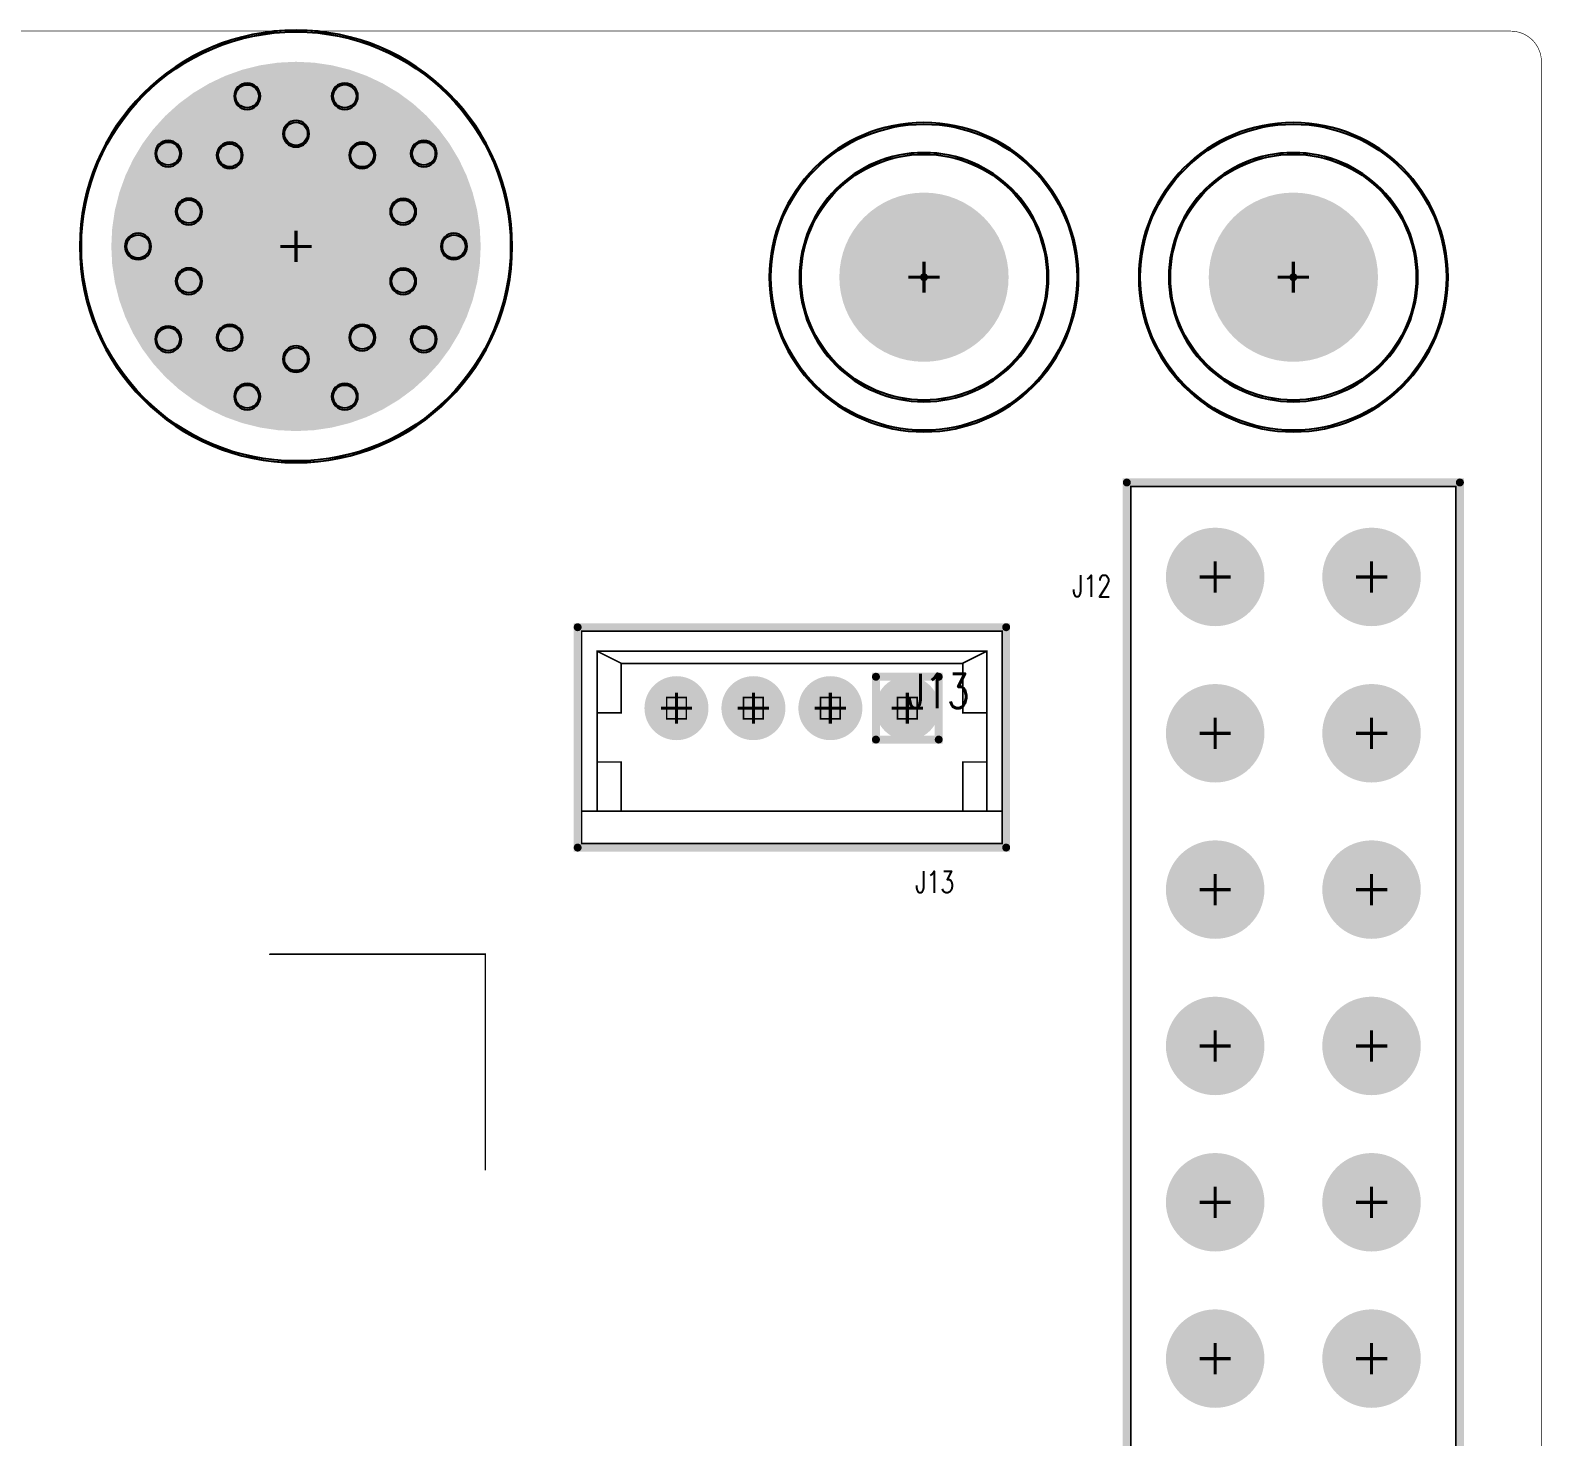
# Model space of a CAD drawing. Extents: x 0 to 100, y -2 to 79.
# Drawn here: x 75.44 to 99.99, y 56.16 to 79.01 of the extents above; entities that cross this region are included whole.
import ezdxf

# ---------------------------------------------------------------- set-up
doc = ezdxf.new("R2010")
doc.units = 0
doc.header["$MEASUREMENT"] = 0
doc.linetypes.add('KEEPOUT_10010100$0', pattern=[2, 1, 1])
doc.layers.get('0').update_dxf_attribs({"linetype": 'CONTINUOUS'})
for name, color, linetype in [('BOARD_OUTLINE_00', 183, 'CONTINUOUS'), ('DRIL_PLTE_THRU_01', 34, 'CONTINUOUS'), ('DRIL_PLTE_THRU_02', 1, 'CONTINUOUS'), ('DRIL_PLTE_THRU_03', 3, 'CONTINUOUS'), ('DRIL_PLTE_THRU_04', 146, 'CONTINUOUS'), ('DRIL_PLTE_THRU_05', 5, 'CONTINUOUS'), ('DRIL_PLTE_THRU_06', 176, 'CONTINUOUS'), ('DRIL_SYMBOL', 183, 'CONTINUOUS'), ('KEEPOUT_-1', 183, 'CONTINUOUS'), ('KEEPOUT_00', 43, 'CONTINUOUS'), ('KEEPOUT_01', 43, 'CONTINUOUS'), ('PADS_BOT', 5, 'CONTINUOUS'), ('PADS_INNER', 43, 'CONTINUOUS'), ('PADS_TOP', 43, 'CONTINUOUS'), ('PART_NAME_01', 130, 'CONTINUOUS'), ('PART_NAME_26', 2, 'CONTINUOUS'), ('PART_TOP_2DLINE_15', 96, 'CONTINUOUS'), ('PART_TOP_2DLINE_26', 2, 'CONTINUOUS')]:
    doc.layers.add(name, color=color, linetype=linetype)
doc.styles.add('W0$03', font='simplex', dxfattribs={"width": 0.75})
doc.styles.add('W0$127', font='simplex', dxfattribs={"width": 0.75})

# ---------------------------------------------------------------- blocks, each defined once
blk = doc.blocks.new('SMOOTH_0$01')
at = {"const_width": 0.005}
blk.add_lwpolyline([(-0.0025, 0, 1), (0.0025, 0, 1)], format="xyb", close=True, dxfattribs=at)
blk = doc.blocks.new('BOARD_462')
at = {"layer": 'BOARD_OUTLINE_00', "const_width": 0.01}
blk.add_lwpolyline([(0, 0.5, 0.48073), (0.5, 0), (99.5, 0, 0.235929), (100, 0.5), (100, 78.5, 0.414214), (99.5, 79), (0.5, 79, 0.414214), (0, 78.5)], format="xyb", close=True, dxfattribs=at)
at = {"layer": 'BOARD_OUTLINE_00'}
blk.add_blockref('SMOOTH_0$01', (100, 78.5), dxfattribs=at)
blk = doc.blocks.new('SMOOTH_0$0254')
at = {"const_width": 0.0127}
blk.add_lwpolyline([(-0.00635, 0, 1), (0.00635, 0, 1)], format="xyb", close=True, dxfattribs=at)
blk = doc.blocks.new('PART_BODY_TOP_432')
at = {"layer": 'PART_TOP_2DLINE_15', "const_width": 0.0254}
blk.add_lwpolyline([(-31.375, -30.4), (-34.875, -30.4), (-34.875, -26.9)], dxfattribs=at)
at = {"layer": 'PART_TOP_2DLINE_15'}
for p in [(-34.875, -26.9), (-34.875, -30.4), (-31.375, -30.4)]:
    blk.add_blockref('SMOOTH_0$0254', p, dxfattribs=at)
blk = doc.blocks.new('SYM_TOP_34')
blk.add_blockref('PART_BODY_TOP_432', (0, 0))
blk = doc.blocks.new('PART_TOP_119')
blk.add_blockref('SYM_TOP_34', (0, 0))
blk = doc.blocks.new('SMOOTH_0$1299993333')
at = {"const_width": 0.065}
blk.add_lwpolyline([(-0.032, 0, 1), (0.032, 0, 1)], format="xyb", close=True, dxfattribs=at)
blk = doc.blocks.new('PART_BODY_TOP_411')
at = {"layer": 'PART_TOP_2DLINE_15', "const_width": 0.0254}
blk.add_lwpolyline([(25.6, 2.64), (25.6, -2.64), (-25.6, -2.64), (-25.6, 2.64)], close=True, dxfattribs=at)
at = {"layer": 'PART_TOP_2DLINE_26', "const_width": 0.13}
blk.add_lwpolyline([(-25.165, -2.705), (25.665, -2.705), (25.665, 2.705), (-25.665, 2.705), (-25.665, -2.205)], close=True, dxfattribs=at)
at = {"layer": 'PART_TOP_2DLINE_15'}
for p in [(25.6, 2.64), (25.6, -2.64)]:
    blk.add_blockref('SMOOTH_0$0254', p, dxfattribs=at)
at = {"layer": 'PART_TOP_2DLINE_26'}
for p in [(25.665, 2.705), (25.665, -2.705)]:
    blk.add_blockref('SMOOTH_0$1299993333', p, dxfattribs=at)
blk = doc.blocks.new('DRIL_SYMBOL_1$1')
at = {"layer": 'DRIL_SYMBOL', "const_width": 0.0508}
for points in [[(0, -0.254), (0, 0.254)], [(-0.254, 0), (0.254, 0)]]:
    blk.add_lwpolyline(points, dxfattribs=at)
blk = doc.blocks.new('DRIL_HOLE_1$1')
at = {"const_width": 0.55}
blk.add_lwpolyline([(-0.275, 0, 1), (0.275, 0, 1)], format="xyb", close=True, dxfattribs=at)
blk.add_blockref('DRIL_SYMBOL_1$1', (0, 0))
blk = doc.blocks.new('PAD_47')
at = {"const_width": 0.8}
blk.add_lwpolyline([(0, -0.4, 1), (0, 0.4, 1)], format="xyb", close=True, dxfattribs=at)
blk = doc.blocks.new('STK_TOP_14')
at = {"layer": 'DRIL_PLTE_THRU_01'}
blk.add_blockref('DRIL_HOLE_1$1', (0, 0), dxfattribs=at)
at = {"layer": 'DRIL_PLTE_THRU_02'}
blk.add_blockref('DRIL_HOLE_1$1', (0, 0), dxfattribs=at)
at = {"layer": 'DRIL_PLTE_THRU_03'}
blk.add_blockref('DRIL_HOLE_1$1', (0, 0), dxfattribs=at)
at = {"layer": 'DRIL_PLTE_THRU_04'}
blk.add_blockref('DRIL_HOLE_1$1', (0, 0), dxfattribs=at)
at = {"layer": 'DRIL_PLTE_THRU_05'}
blk.add_blockref('DRIL_HOLE_1$1', (0, 0), dxfattribs=at)
at = {"layer": 'DRIL_PLTE_THRU_06'}
blk.add_blockref('DRIL_HOLE_1$1', (0, 0), dxfattribs=at)
at = {"layer": 'PADS_BOT', "rotation": 90}
blk.add_blockref('PAD_47', (0, 0), dxfattribs=at)
at = {"layer": 'PADS_INNER', "rotation": 90}
blk.add_blockref('PAD_47', (0, 0), dxfattribs=at)
at = {"layer": 'PADS_TOP', "rotation": 90}
blk.add_blockref('PAD_47', (0, 0), dxfattribs=at)
blk = doc.blocks.new('SYM_TOP_10')
for name, p in [('PART_BODY_TOP_411', (0, 0)), ('STK_TOP_14', (11.43, 1.27)), ('STK_TOP_14', (13.97, 1.27)), ('STK_TOP_14', (16.51, 1.27)), ('STK_TOP_14', (19.05, 1.27)), ('STK_TOP_14', (21.59, 1.27)), ('STK_TOP_14', (24.13, 1.27)), ('STK_TOP_14', (11.43, -1.27)), ('STK_TOP_14', (13.97, -1.27)), ('STK_TOP_14', (16.51, -1.27)), ('STK_TOP_14', (19.05, -1.27)), ('STK_TOP_14', (21.59, -1.27)), ('STK_TOP_14', (24.13, -1.27))]:
    blk.add_blockref(name, p)
blk = doc.blocks.new('PART_TOP_134')
blk.add_blockref('SYM_TOP_10', (0, 0))
at = {"layer": 'PART_NAME_01', "style": 'W0$03', "width": 0.75}
blk.add_text('J12', height=0.35, rotation=270, dxfattribs=at).set_placement((23.808, 3.59))
blk = doc.blocks.new('PART_BODY_TOP_460')
at = {"layer": 'PART_TOP_2DLINE_15'}
for points, const_width in [([(1.54, -2.2), (1.54, 1.25), (-5.29, 1.25), (-5.29, -2.2)], 0.0254), ([(-0.51, 0.51), (0.51, 0.51), (0.51, -0.51), (-0.51, -0.51)], 0.13), ([(-3.91, 0.175), (-3.59, 0.175), (-3.59, -0.175), (-3.91, -0.175)], 0.0254), ([(-2.66, 0.175), (-2.34, 0.175), (-2.34, -0.175), (-2.66, -0.175)], 0.0254), ([(-1.41, 0.175), (-1.09, 0.175), (-1.09, -0.175), (-1.41, -0.175)], 0.0254), ([(-0.16, 0.175), (0.16, 0.175), (0.16, -0.175), (-0.16, -0.175)], 0.0254)]:
    blk.add_lwpolyline(points, close=True, dxfattribs=dict(at, const_width=const_width))
at = {"layer": 'PART_TOP_2DLINE_15', "const_width": 0.0254}
for points in [[(1.29, -0.075), (0.9, -0.075), (0.9, 0.725), (-4.64, 0.725), (-5.04, 0.925)], [(-5.04, -1.675), (-5.04, 0.925), (1.29, 0.925), (1.29, -1.675)], [(-4.65, 0.725), (-4.65, -0.075), (-5.04, -0.075)], [(0.89, 0.725), (1.29, 0.925)], [(-4.65, -1.675), (-4.65, -0.875), (-5.04, -0.875)], [(1.29, -0.875), (0.9, -0.875), (0.9, -1.675)], [(-5.29, -1.675), (1.54, -1.675)]]:
    blk.add_lwpolyline(points, dxfattribs=at)
at = {"layer": 'PART_TOP_2DLINE_26', "const_width": 0.13}
blk.add_lwpolyline([(-5.355, -2.265), (-5.355, 1.315), (1.605, 1.315), (1.605, -2.265)], close=True, dxfattribs=at)
at = {"layer": 'PART_TOP_2DLINE_15'}
for name, p in [('SMOOTH_0$0254', (-5.29, 1.25)), ('SMOOTH_0$0254', (1.54, 1.25)), ('SMOOTH_0$0254', (-5.04, 0.925)), ('SMOOTH_0$0254', (-5.04, 0.925)), ('SMOOTH_0$0254', (-4.65, 0.725)), ('SMOOTH_0$0254', (-4.64, 0.725)), ('SMOOTH_0$0254', (0.89, 0.725)), ('SMOOTH_0$0254', (0.9, 0.725)), ('SMOOTH_0$0254', (1.29, 0.925)), ('SMOOTH_0$0254', (1.29, 0.925)), ('SMOOTH_0$1299993333', (-0.51, 0.51)), ('SMOOTH_0$1299993333', (0.51, 0.51)), ('SMOOTH_0$0254', (-3.91, 0.175)), ('SMOOTH_0$0254', (-3.59, 0.175)), ('SMOOTH_0$0254', (-2.66, 0.175)), ('SMOOTH_0$0254', (-2.34, 0.175)), ('SMOOTH_0$0254', (-1.41, 0.175)), ('SMOOTH_0$0254', (-1.09, 0.175)), ('SMOOTH_0$0254', (-0.16, 0.175)), ('SMOOTH_0$0254', (0.16, 0.175)), ('SMOOTH_0$0254', (-5.04, -0.075)), ('SMOOTH_0$0254', (-4.65, -0.075)), ('SMOOTH_0$0254', (-3.91, -0.175)), ('SMOOTH_0$0254', (-3.59, -0.175)), ('SMOOTH_0$0254', (-2.66, -0.175)), ('SMOOTH_0$0254', (-2.34, -0.175)), ('SMOOTH_0$0254', (-1.41, -0.175)), ('SMOOTH_0$0254', (-1.09, -0.175)), ('SMOOTH_0$0254', (-0.16, -0.175)), ('SMOOTH_0$0254', (0.16, -0.175)), ('SMOOTH_0$0254', (0.9, -0.075)), ('SMOOTH_0$0254', (1.29, -0.075)), ('SMOOTH_0$1299993333', (-0.51, -0.51)), ('SMOOTH_0$1299993333', (0.51, -0.51)), ('SMOOTH_0$0254', (-5.04, -0.875)), ('SMOOTH_0$0254', (-4.65, -0.875)), ('SMOOTH_0$0254', (0.9, -0.875)), ('SMOOTH_0$0254', (1.29, -0.875)), ('SMOOTH_0$0254', (-5.29, -1.675)), ('SMOOTH_0$0254', (-5.04, -1.675)), ('SMOOTH_0$0254', (-4.65, -1.675)), ('SMOOTH_0$0254', (0.9, -1.675)), ('SMOOTH_0$0254', (1.29, -1.675)), ('SMOOTH_0$0254', (1.54, -1.675)), ('SMOOTH_0$0254', (-5.29, -2.2)), ('SMOOTH_0$0254', (1.54, -2.2))]:
    blk.add_blockref(name, p, dxfattribs=at)
at = {"layer": 'PART_TOP_2DLINE_26'}
for p in [(-5.355, 1.315), (1.605, 1.315), (-5.355, -2.265), (1.605, -2.265)]:
    blk.add_blockref('SMOOTH_0$1299993333', p, dxfattribs=at)
blk = doc.blocks.new('DRIL_SYMBOL_0$6400006667')
at = {"layer": 'DRIL_SYMBOL', "const_width": 0.0508}
for points in [[(0, -0.254), (0, 0.254)], [(-0.254, 0), (0.254, 0)]]:
    blk.add_lwpolyline(points, dxfattribs=at)
blk = doc.blocks.new('DRIL_HOLE_0$6400006667')
at = {"const_width": 0.32}
blk.add_lwpolyline([(-0.16, 0, 1), (0.16, 0, 1)], format="xyb", close=True, dxfattribs=at)
blk.add_blockref('DRIL_SYMBOL_0$6400006667', (0, 0))
blk = doc.blocks.new('PAD_59')
at = {"const_width": 0.52}
blk.add_lwpolyline([(0, -0.26, 1), (0, 0.26, 1)], format="xyb", close=True, dxfattribs=at)
blk = doc.blocks.new('STK_TOP_168')
at = {"layer": 'DRIL_PLTE_THRU_01'}
blk.add_blockref('DRIL_HOLE_0$6400006667', (0, 0), dxfattribs=at)
at = {"layer": 'DRIL_PLTE_THRU_02'}
blk.add_blockref('DRIL_HOLE_0$6400006667', (0, 0), dxfattribs=at)
at = {"layer": 'DRIL_PLTE_THRU_03'}
blk.add_blockref('DRIL_HOLE_0$6400006667', (0, 0), dxfattribs=at)
at = {"layer": 'DRIL_PLTE_THRU_04'}
blk.add_blockref('DRIL_HOLE_0$6400006667', (0, 0), dxfattribs=at)
at = {"layer": 'DRIL_PLTE_THRU_05'}
blk.add_blockref('DRIL_HOLE_0$6400006667', (0, 0), dxfattribs=at)
at = {"layer": 'DRIL_PLTE_THRU_06'}
blk.add_blockref('DRIL_HOLE_0$6400006667', (0, 0), dxfattribs=at)
at = {"layer": 'PADS_BOT'}
blk.add_blockref('PAD_59', (0, 0), dxfattribs=at)
at = {"layer": 'PADS_INNER'}
blk.add_blockref('PAD_59', (0, 0), dxfattribs=at)
at = {"layer": 'PADS_TOP'}
blk.add_blockref('PAD_59', (0, 0), dxfattribs=at)
blk = doc.blocks.new('SYM_TOP_67')
for name, p in [('PART_BODY_TOP_460', (0, 0)), ('STK_TOP_168', (-3.75, 0)), ('STK_TOP_168', (-2.5, 0)), ('STK_TOP_168', (-1.25, 0)), ('STK_TOP_168', (0, 0))]:
    blk.add_blockref(name, p)
blk = doc.blocks.new('PART_TOP_308')
blk.add_blockref('SYM_TOP_67', (0, 0))
at = {"layer": 'PART_NAME_01', "style": 'W0$03', "width": 0.75}
blk.add_text('J13', height=0.35, dxfattribs=at).set_placement((0.13, -3))
at = {"layer": 'PART_NAME_26', "style": 'W0$127', "width": 0.75}
blk.add_text('J13', height=0.56, dxfattribs=at).set_placement((0, 0))
blk = doc.blocks.new('PART_BODY_TOP_461')
at = {"layer": 'KEEPOUT_-1', "linetype": 'KEEPOUT_10010100$0'}
for points in [[(75.195, 60.94), (75.221, 60.94, 1), (74.794, 60.94), (74.819, 60.94, -1)], [(76.781, 60.94), (76.807, 60.94, 1), (76.379, 60.94), (76.404, 60.94, -1)], [(74.819, 60.94), (74.794, 60.94, 1), (75.221, 60.94), (75.195, 60.94, -1)], [(76.404, 60.94), (76.379, 60.94, 1), (76.807, 60.94), (76.781, 60.94, -1)], [(75.988, 60.33), (76.014, 60.33, 1), (75.586, 60.33), (75.612, 60.33, -1)], [(88.486, 58), (88.512, 58, 1), (83.488, 58), (83.514, 58, -1)], [(94.486, 58), (94.512, 58, 1), (89.488, 58), (89.514, 58, -1)], [(73.913, 60.008), (73.939, 60.008, 1), (73.511, 60.008), (73.536, 60.008, -1)], [(74.912, 59.98), (74.938, 59.98, 1), (74.511, 59.98), (74.536, 59.98, -1)], [(75.612, 60.33), (75.586, 60.33, 1), (76.014, 60.33), (75.988, 60.33, -1)], [(77.064, 59.98), (77.09, 59.98, 1), (76.662, 59.98), (76.687, 59.98, -1)], [(78.063, 60.008), (78.089, 60.008, 1), (77.662, 60.008), (77.687, 60.008, -1)], [(73.536, 60.008), (73.511, 60.008, 1), (73.939, 60.008), (73.913, 60.008, -1)], [(74.536, 59.98), (74.511, 59.98, 1), (74.938, 59.98), (74.912, 59.98, -1)], [(76.687, 59.98), (76.662, 59.98, 1), (77.09, 59.98), (77.064, 59.98, -1)], [(77.687, 60.008), (77.662, 60.008, 1), (78.089, 60.008), (78.063, 60.008, -1)], [(74.248, 59.066), (74.274, 59.066, 1), (73.845, 59.066), (73.871, 59.066, -1)], [(77.728, 59.066), (77.754, 59.066, 1), (77.327, 59.066), (77.353, 59.066, -1)], [(73.871, 59.066), (73.845, 59.066, 1), (74.274, 59.066), (74.248, 59.066, -1)], [(77.353, 59.066), (77.327, 59.066, 1), (77.754, 59.066), (77.728, 59.066, -1)], [(73.423, 58.5), (73.449, 58.5, 1), (73.021, 58.5), (73.046, 58.5, -1)], [(78.553, 58.5), (78.579, 58.5, 1), (78.152, 58.5), (78.177, 58.5, -1)], [(73.046, 58.5), (73.021, 58.5, 1), (73.449, 58.5), (73.423, 58.5, -1)], [(78.177, 58.5), (78.152, 58.5, 1), (78.579, 58.5), (78.553, 58.5, -1)], [(74.248, 57.934), (74.274, 57.934, 1), (73.845, 57.934), (73.871, 57.934, -1)], [(77.728, 57.934), (77.754, 57.934, 1), (77.327, 57.934), (77.353, 57.934, -1)], [(83.514, 58), (83.488, 58, 1), (88.512, 58), (88.486, 58, -1)], [(89.514, 58), (89.488, 58, 1), (94.512, 58), (94.486, 58, -1)], [(73.871, 57.934), (73.845, 57.934, 1), (74.274, 57.934), (74.248, 57.934, -1)], [(77.353, 57.934), (77.327, 57.934, 1), (77.754, 57.934), (77.728, 57.934, -1)], [(73.913, 56.992), (73.939, 56.992, 1), (73.511, 56.992), (73.536, 56.992, -1)], [(74.912, 57.019), (74.938, 57.019, 1), (74.511, 57.019), (74.536, 57.019, -1)], [(77.064, 57.019), (77.09, 57.019, 1), (76.662, 57.019), (76.687, 57.019, -1)], [(73.536, 56.992), (73.511, 56.992, 1), (73.939, 56.992), (73.913, 56.992, -1)], [(74.536, 57.019), (74.511, 57.019, 1), (74.938, 57.019), (74.912, 57.019, -1)], [(76.687, 57.019), (76.662, 57.019, 1), (77.09, 57.019), (77.064, 57.019, -1)], [(78.063, 56.992), (78.089, 56.992, 1), (77.662, 56.992), (77.687, 56.992, -1)], [(77.687, 56.992), (77.662, 56.992, 1), (78.089, 56.992), (78.063, 56.992, -1)], [(75.988, 56.67), (76.014, 56.67, 1), (75.586, 56.67), (75.612, 56.67, -1)], [(75.612, 56.67), (75.586, 56.67, 1), (76.014, 56.67), (75.988, 56.67, -1)], [(75.195, 56.06), (75.221, 56.06, 1), (74.794, 56.06), (74.819, 56.06, -1)], [(76.781, 56.06), (76.807, 56.06, 1), (76.379, 56.06), (76.404, 56.06, -1)], [(74.819, 56.06), (74.794, 56.06, 1), (75.221, 56.06), (75.195, 56.06, -1)], [(76.404, 56.06), (76.379, 56.06, 1), (76.807, 56.06), (76.781, 56.06, -1)]]:
    blk.add_lwpolyline(points, format="xyb", close=True, dxfattribs=at)
at = {"layer": 'KEEPOUT_00', "linetype": 'KEEPOUT_10010100$0'}
for points in [[(79.287, 58.5), (79.313, 58.5, 1), (72.287, 58.5), (72.313, 58.5, -1)], [(79.286, 58.5), (79.312, 58.5, 1), (72.288, 58.5), (72.314, 58.5, -1)], [(87.997, 58), (88.023, 58, 1), (83.977, 58), (84.003, 58, -1)], [(87.996, 58), (88.022, 58, 1), (83.978, 58), (84.004, 58, -1)], [(93.997, 58), (94.023, 58, 1), (89.977, 58), (90.003, 58, -1)], [(93.996, 58), (94.022, 58, 1), (89.978, 58), (90.004, 58, -1)], [(72.313, 58.5), (72.287, 58.5, 1), (79.313, 58.5), (79.287, 58.5, -1)], [(72.314, 58.5), (72.288, 58.5, 1), (79.312, 58.5), (79.286, 58.5, -1)], [(84.003, 58), (83.977, 58, 1), (88.023, 58), (87.997, 58, -1)], [(84.004, 58), (83.978, 58, 1), (88.022, 58), (87.996, 58, -1)], [(90.003, 58), (89.977, 58, 1), (94.023, 58), (93.997, 58, -1)], [(90.004, 58), (89.978, 58, 1), (94.022, 58), (93.996, 58, -1)]]:
    blk.add_lwpolyline(points, format="xyb", close=True, dxfattribs=at)
at = {"layer": 'KEEPOUT_01', "linetype": 'KEEPOUT_10010100$0'}
for points in [[(75.195, 60.94), (75.221, 60.94, 1), (74.794, 60.94), (74.819, 60.94, -1)], [(76.781, 60.94), (76.807, 60.94, 1), (76.379, 60.94), (76.404, 60.94, -1)], [(74.819, 60.94), (74.794, 60.94, 1), (75.221, 60.94), (75.195, 60.94, -1)], [(76.404, 60.94), (76.379, 60.94, 1), (76.807, 60.94), (76.781, 60.94, -1)], [(75.988, 60.33), (76.014, 60.33, 1), (75.586, 60.33), (75.612, 60.33, -1)], [(88.486, 58), (88.512, 58, 1), (83.488, 58), (83.514, 58, -1)], [(94.486, 58), (94.512, 58, 1), (89.488, 58), (89.514, 58, -1)], [(73.913, 60.008), (73.939, 60.008, 1), (73.511, 60.008), (73.536, 60.008, -1)], [(74.912, 59.98), (74.938, 59.98, 1), (74.511, 59.98), (74.536, 59.98, -1)], [(75.612, 60.33), (75.586, 60.33, 1), (76.014, 60.33), (75.988, 60.33, -1)], [(77.064, 59.98), (77.09, 59.98, 1), (76.662, 59.98), (76.687, 59.98, -1)], [(78.063, 60.008), (78.089, 60.008, 1), (77.662, 60.008), (77.687, 60.008, -1)], [(73.536, 60.008), (73.511, 60.008, 1), (73.939, 60.008), (73.913, 60.008, -1)], [(74.536, 59.98), (74.511, 59.98, 1), (74.938, 59.98), (74.912, 59.98, -1)], [(76.687, 59.98), (76.662, 59.98, 1), (77.09, 59.98), (77.064, 59.98, -1)], [(77.687, 60.008), (77.662, 60.008, 1), (78.089, 60.008), (78.063, 60.008, -1)], [(74.248, 59.066), (74.274, 59.066, 1), (73.845, 59.066), (73.871, 59.066, -1)], [(77.728, 59.066), (77.754, 59.066, 1), (77.327, 59.066), (77.353, 59.066, -1)], [(73.871, 59.066), (73.845, 59.066, 1), (74.274, 59.066), (74.248, 59.066, -1)], [(77.353, 59.066), (77.327, 59.066, 1), (77.754, 59.066), (77.728, 59.066, -1)], [(73.423, 58.5), (73.449, 58.5, 1), (73.021, 58.5), (73.046, 58.5, -1)], [(78.553, 58.5), (78.579, 58.5, 1), (78.152, 58.5), (78.177, 58.5, -1)], [(73.046, 58.5), (73.021, 58.5, 1), (73.449, 58.5), (73.423, 58.5, -1)], [(78.177, 58.5), (78.152, 58.5, 1), (78.579, 58.5), (78.553, 58.5, -1)], [(74.248, 57.934), (74.274, 57.934, 1), (73.845, 57.934), (73.871, 57.934, -1)], [(77.728, 57.934), (77.754, 57.934, 1), (77.327, 57.934), (77.353, 57.934, -1)], [(83.514, 58), (83.488, 58, 1), (88.512, 58), (88.486, 58, -1)], [(89.514, 58), (89.488, 58, 1), (94.512, 58), (94.486, 58, -1)], [(73.871, 57.934), (73.845, 57.934, 1), (74.274, 57.934), (74.248, 57.934, -1)], [(77.353, 57.934), (77.327, 57.934, 1), (77.754, 57.934), (77.728, 57.934, -1)], [(73.913, 56.992), (73.939, 56.992, 1), (73.511, 56.992), (73.536, 56.992, -1)], [(74.912, 57.019), (74.938, 57.019, 1), (74.511, 57.019), (74.536, 57.019, -1)], [(77.064, 57.019), (77.09, 57.019, 1), (76.662, 57.019), (76.687, 57.019, -1)], [(73.536, 56.992), (73.511, 56.992, 1), (73.939, 56.992), (73.913, 56.992, -1)], [(74.536, 57.019), (74.511, 57.019, 1), (74.938, 57.019), (74.912, 57.019, -1)], [(76.687, 57.019), (76.662, 57.019, 1), (77.09, 57.019), (77.064, 57.019, -1)], [(78.063, 56.992), (78.089, 56.992, 1), (77.662, 56.992), (77.687, 56.992, -1)], [(77.687, 56.992), (77.662, 56.992, 1), (78.089, 56.992), (78.063, 56.992, -1)], [(75.988, 56.67), (76.014, 56.67, 1), (75.586, 56.67), (75.612, 56.67, -1)], [(75.612, 56.67), (75.586, 56.67, 1), (76.014, 56.67), (75.988, 56.67, -1)], [(75.195, 56.06), (75.221, 56.06, 1), (74.794, 56.06), (74.819, 56.06, -1)], [(76.781, 56.06), (76.807, 56.06, 1), (76.379, 56.06), (76.404, 56.06, -1)], [(74.819, 56.06), (74.794, 56.06, 1), (75.221, 56.06), (75.195, 56.06, -1)], [(76.404, 56.06), (76.379, 56.06, 1), (76.807, 56.06), (76.781, 56.06, -1)]]:
    blk.add_lwpolyline(points, format="xyb", close=True, dxfattribs=at)
blk = doc.blocks.new('DRIL_SYMBOL_2$7499993333')
at = {"layer": 'DRIL_SYMBOL', "const_width": 0.0508}
for points in [[(0, -0.254), (0, 0.254)], [(-0.254, 0), (0.254, 0)]]:
    blk.add_lwpolyline(points, dxfattribs=at)
blk = doc.blocks.new('DRIL_HOLE_2$7499993333')
at = {"const_width": 1.375}
blk.add_lwpolyline([(-0.687, 0, 1), (0.687, 0, 1)], format="xyb", close=True, dxfattribs=at)
blk.add_blockref('DRIL_SYMBOL_2$7499993333', (0, 0))
blk = doc.blocks.new('PAD_43')
at = {"const_width": 0.065}
blk.add_lwpolyline([(0, -0.032, 1), (0, 0.032, 1)], format="xyb", close=True, dxfattribs=at)
blk = doc.blocks.new('STK_TOP_171')
at = {"layer": 'DRIL_PLTE_THRU_01'}
blk.add_blockref('DRIL_HOLE_2$7499993333', (0, 0), dxfattribs=at)
at = {"layer": 'DRIL_PLTE_THRU_02'}
blk.add_blockref('DRIL_HOLE_2$7499993333', (0, 0), dxfattribs=at)
at = {"layer": 'DRIL_PLTE_THRU_03'}
blk.add_blockref('DRIL_HOLE_2$7499993333', (0, 0), dxfattribs=at)
at = {"layer": 'DRIL_PLTE_THRU_04'}
blk.add_blockref('DRIL_HOLE_2$7499993333', (0, 0), dxfattribs=at)
at = {"layer": 'DRIL_PLTE_THRU_05'}
blk.add_blockref('DRIL_HOLE_2$7499993333', (0, 0), dxfattribs=at)
at = {"layer": 'DRIL_PLTE_THRU_06'}
blk.add_blockref('DRIL_HOLE_2$7499993333', (0, 0), dxfattribs=at)
at = {"layer": 'PADS_BOT'}
blk.add_blockref('PAD_43', (0, 0), dxfattribs=at)
at = {"layer": 'PADS_INNER'}
blk.add_blockref('PAD_43', (0, 0), dxfattribs=at)
at = {"layer": 'PADS_TOP'}
blk.add_blockref('PAD_43', (0, 0), dxfattribs=at)
blk = doc.blocks.new('DRIL_SYMBOL_3$75')
at = {"layer": 'DRIL_SYMBOL', "const_width": 0.0508}
for points in [[(0, -0.254), (0, 0.254)], [(-0.254, 0), (0.254, 0)]]:
    blk.add_lwpolyline(points, dxfattribs=at)
blk = doc.blocks.new('DRIL_HOLE_3$75')
at = {"const_width": 1.875}
blk.add_lwpolyline([(-0.9375, 0, 1), (0.9375, 0, 1)], format="xyb", close=True, dxfattribs=at)
blk.add_blockref('DRIL_SYMBOL_3$75', (0, 0))
blk = doc.blocks.new('PAD_65')
at = {"const_width": 3}
blk.add_lwpolyline([(0, -1.5, 1), (0, 1.5, 1)], format="xyb", close=True, dxfattribs=at)
blk = doc.blocks.new('STK_TOP_172')
at = {"layer": 'DRIL_PLTE_THRU_01'}
blk.add_blockref('DRIL_HOLE_3$75', (0, 0), dxfattribs=at)
at = {"layer": 'DRIL_PLTE_THRU_02'}
blk.add_blockref('DRIL_HOLE_3$75', (0, 0), dxfattribs=at)
at = {"layer": 'DRIL_PLTE_THRU_03'}
blk.add_blockref('DRIL_HOLE_3$75', (0, 0), dxfattribs=at)
at = {"layer": 'DRIL_PLTE_THRU_04'}
blk.add_blockref('DRIL_HOLE_3$75', (0, 0), dxfattribs=at)
at = {"layer": 'DRIL_PLTE_THRU_05'}
blk.add_blockref('DRIL_HOLE_3$75', (0, 0), dxfattribs=at)
at = {"layer": 'DRIL_PLTE_THRU_06'}
blk.add_blockref('DRIL_HOLE_3$75', (0, 0), dxfattribs=at)
at = {"layer": 'PADS_BOT'}
blk.add_blockref('PAD_65', (0, 0), dxfattribs=at)
at = {"layer": 'PADS_INNER'}
blk.add_blockref('PAD_65', (0, 0), dxfattribs=at)
at = {"layer": 'PADS_TOP'}
blk.add_blockref('PAD_65', (0, 0), dxfattribs=at)
blk = doc.blocks.new('SYM_TOP_37')
for name, p in [('PART_BODY_TOP_461', (0, 0)), ('STK_TOP_172', (75.8, 58.5)), ('STK_TOP_171', (86, 58)), ('STK_TOP_171', (92, 58))]:
    blk.add_blockref(name, p)
blk = doc.blocks.new('PART_TOP_414')
blk.add_blockref('SYM_TOP_37', (0, 0))

msp = doc.modelspace()

# ---------------------------------------------------------------- block references
for name, p in [('BOARD_462', (-0.01, 0)), ('PART_TOP_414', (3.96, 17.002)), ('PART_TOP_308', (89.69, 68))]:
    msp.add_blockref(name, p)
for name, p, rotation in [('PART_TOP_134', (95.96, 46.002), 90), ('PART_TOP_119', (47.96, 33.602), 180)]:
    msp.add_blockref(name, p, dxfattribs=dict(rotation=rotation))

doc.saveas('drawing.dxf')
